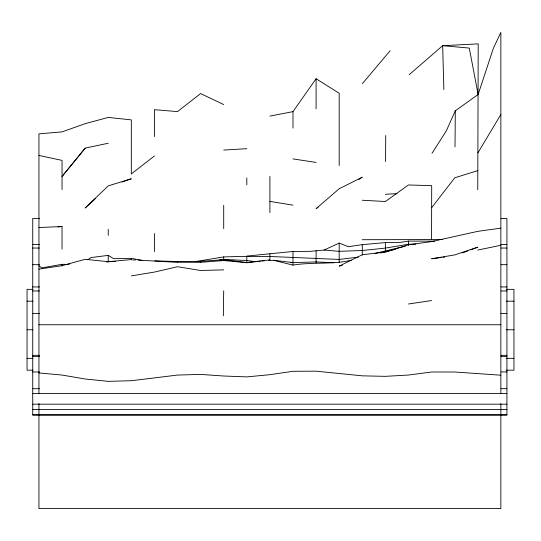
<?xml version="1.0" encoding="UTF-8"?>
<svg xmlns="http://www.w3.org/2000/svg" width="541" height="541" viewBox="0 0 541 541"><rect width="100%" height="100%" fill="white"/><g stroke="black" fill="none" stroke-linecap="round" stroke-linejoin="round"><path stroke-width="0.81" d="M477.757 189.661L478.203 43.868L442.66 45.674L409.226 74.672M442.288 239.555L431.569 239.582L431.698 185.671L408.475 184.961L385.375 201.516L362.281 200.244M385.55 161.556L385.74 135.5M455.022 146.794L455.299 110.797L478.122 94.506L493.345 48.359L500.858 32.406L500.858 393.449M223.332 315.836L223.71 290.801M455.299 110.797L446.257 131.003L432.009 153.326M477.933 152.812L500.858 114.523M292.992 128.122L292.992 111.635L316.093 78.743L339.187 93.255L339.187 165.573M431.569 207.805L454.758 177.793L477.777 170.638M85.133 148.302L62.039 176.481L85.133 148.106L108.234 143.257M362.409 83.598L390.135 50.739M95.743 198.351L85.133 208.001L108.234 185.881L131.328 178.76L122.09 182.06M154.422 155.97L131.328 173.945L131.328 119.879L108.234 117.431L85.133 123.693L62.039 131.889L38.945 133.857L38.945 393.449M318.128 207.271L316.093 208.67L339.187 188.768L362.281 177.157L358.784 179.517M87.737 259.775L90.996 257.57L108.234 255.366L113.59 258.679L131.328 258.334L142.283 260.417M138.097 260.079L174.716 262.229L200.61 262.324L223.71 260.552L246.804 262.743L246.804 256.076L292.992 251.477L310.284 251.342L324.093 250.05L339.187 243.092L348.37 246.703L362.281 244.654L385.375 242.584L400.529 242.354L408.475 241.09L434.727 241.158M462.366 252.945L467.749 250.936M470.832 249.786L477.757 247.21L454.663 254.933L431.569 258.767L441.47 257.502M380.607 253.012L395.518 249.266M342.372 265.232L339.187 266.125L362.281 254.737L385.375 252.065L408.475 244.775L431.569 241.604L477.757 231.359L500.858 228.146M375.021 253.398L405.29 246.256M477.757 250.064L500.858 245.289M195.511 261.567L223.71 256.921L242.713 256.387L269.898 256.468L339.187 259.43L358.156 257.151M269.898 116.126L292.992 111.635M268.458 260.464L273.726 260.322L292.992 265.117C310.527 262.142 328.448 264.258 345.888 261.317A130.712 16.636 -8.2 0 1 351.265 260.289M67.95 264.265L69.546 264.001M131.328 275.876L154.422 272.076L177.516 266.733L200.61 270.486L223.71 269.871M67.145 264.4L62.039 264.326L41.819 267.903L38.945 265.787M38.945 269.12L62.039 265.685L85.133 259.315L108.234 261.675L131.328 259.565M408.475 303.995L431.569 300.539M246.804 262.743L260.349 261.147M106.584 262L109.877 261.675M219.585 259.957L223.71 259.369L246.804 260.546L255.054 261.607M443.113 257.286L444.763 257.076M269.898 259.883L246.804 262.5L223.71 259.666L200.61 261.344L177.516 261.513L154.827 260.85M57.914 226.936L62.039 226.53L62.039 249.137M262.013 261.005L264.515 260.789M132.626 259.957L135.595 259.957M223.71 150.06L246.804 148.694M111.527 261.58L115.652 261.364M385.395 194.266L396.979 193.678M38.945 227.524L62.039 226.53M290.524 262.662L316.093 261.932L333.939 262.743M415.894 244.16L408.475 244.228L385.375 248.109L362.281 250.503L339.187 251.322L324.093 250.05M39.493 218.483L32.73 218.483L32.73 414.974L506.931 414.974L506.931 218.483L501.013 218.483M362.281 239.704L431.569 239.582M32.73 244.485L39.493 244.485M501.013 244.485L506.931 244.485M32.73 248.042L39.493 248.042M501.013 248.042L506.931 248.042M32.73 264.677L39.493 264.677M501.013 264.677L506.931 264.677M32.73 286.933L39.493 286.933M501.013 286.933L506.931 286.933M32.967 289.347L27.05 289.347L27.05 370.179L32.967 370.179M506.342 289.347L513.95 289.347L513.95 370.179L506.342 370.179M32.73 290.97L39.493 290.97M501.013 290.97L506.931 290.97M27.05 301.181L32.967 301.181M506.342 301.181L513.95 301.181M32.73 313.543L39.493 313.543M501.013 313.543L506.931 313.543M38.945 324.742L500.858 324.742M27.05 329.76L32.967 329.76M506.342 329.76L513.95 329.76M32.73 355.322L39.493 355.322M501.013 355.322L506.931 355.322M32.73 356.6L39.493 356.6M501.013 356.6L506.931 356.6M27.05 358.345L32.967 358.345M506.342 358.345L513.95 358.345M32.73 371.958L39.493 371.958M501.013 371.958L506.931 371.958M32.73 388.702L39.493 388.702M501.013 388.702L506.931 388.702M32.73 393.449L506.931 393.449M32.73 404.181L506.931 404.181M32.73 409.571L506.931 409.571M32.73 414.92L506.931 414.92M500.858 375.197L454.663 372.005L431.569 372.005L408.475 375.041L385.375 376.34L362.281 375.839L316.093 371.173L292.992 371.295L269.898 374.683L246.804 376.894L223.71 376.015L200.61 374.413L177.516 375.069L131.328 380.729L108.234 381.351L85.133 378.998L62.039 375.048L38.945 372.945M273.726 260.322L292.992 262.561M292.992 158.898L316.093 162.442M269.898 201.408L292.992 205.147M38.945 155.463L62.039 160.393L62.039 189.526M223.71 104.569L200.61 93.573L177.516 111.602L154.422 109.667L154.422 136.542M478.122 94.506L469.29 48.081L442.66 45.674L443.87 89.563M500.858 403.532L500.858 508.594L38.945 508.594L38.945 403.532M408.475 241.09L408.475 245.54M385.375 242.584L385.375 251.572M362.281 244.654L362.281 255.122M339.187 243.092L339.187 262.595M316.093 78.743L316.093 108.869M316.093 250.781L316.093 262.811M292.992 251.477L292.992 265.117M269.898 176.44L269.898 212.654M269.898 253.77L269.898 259.599M246.804 177.874L246.804 184.9M223.71 205.343L223.71 228.694M223.71 256.921L223.71 260.552M200.61 261.344L200.61 262.324M177.516 261.513L177.516 262.182M154.422 233.536L154.422 251.579M131.328 258.334L131.328 259.795M108.234 229.222L108.234 235.369M108.234 255.366L108.234 261.763M62.039 264.326L62.039 265.901"/></g></svg>
